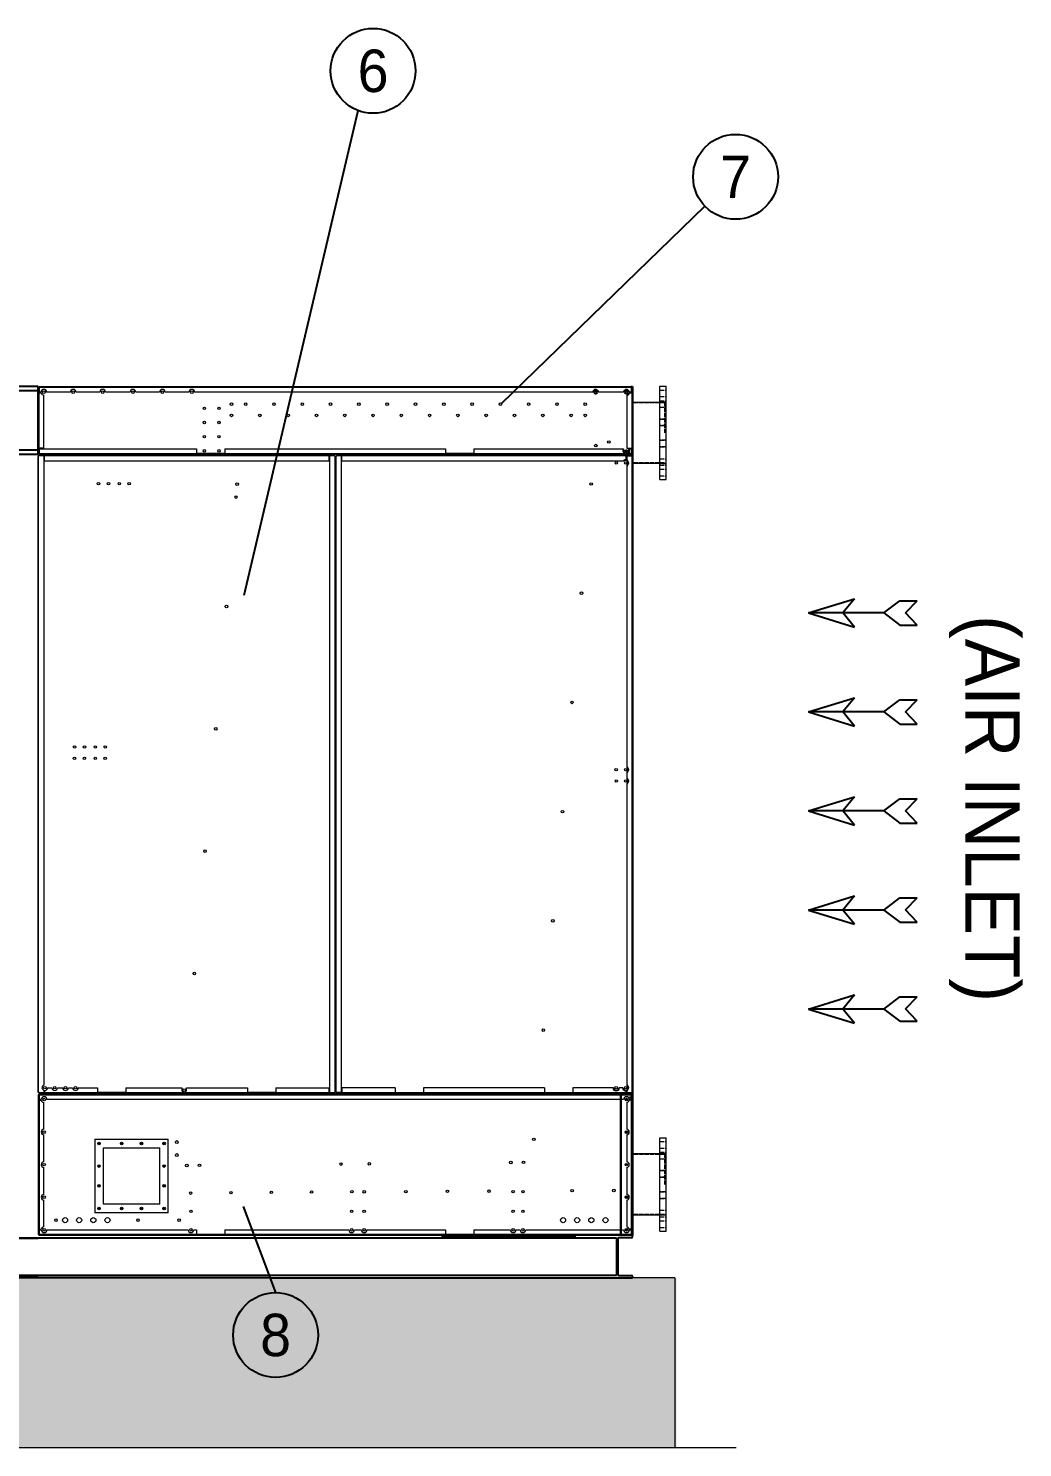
# Model space of a CAD drawing. Header units: millimetres. Extents: x 9986 to 39393, y 8440 to 29235.
# Drawn here: x 23227 to 26741, y 13747 to 18763 of the extents above; entities that cross this region are included whole.
import ezdxf
from ezdxf.enums import TextEntityAlignment as Align

# ---------------------------------------------------------------- set-up
doc = ezdxf.new("R2010")
doc.units = ezdxf.units.MM
doc.linetypes.add('DASHED', pattern=[15, 12, -3])
for name, color, linetype in [('냉각탑_dim', 1, 'Continuous'), ('냉각탑_text', 3, 'Continuous'), ('냉각탑_찬넬방진', 1, 'Continuous')]:
    doc.layers.add(name, color=color, linetype=linetype)
doc.styles.add('돋움', font='Dotum.ttf')

# ---------------------------------------------------------------- blocks, each defined once
blk = doc.blocks.new('화살표 IN OUT')
at = {"layer": '냉각탑_dim'}
for p, q in [((-322.7, 43), (-383.9, 43)), ((-343.1, 0.5), (-383.9, 43)), ((-383.9, -43), (-343.1, 0.5)), ((-266.4, 0), (-322.7, 43)), ((-266.4, 0), (-322.7, -43)), ((-266.4, 0), (0, 0)), ((-163.5, 50), (-121.5, 0)), ((0, 0), (-163.5, 50)), ((-163.5, -50), (-121.5, 0)), ((0, 0), (-163.5, -50)), ((-322.7, -43), (-383.9, -43))]:
    blk.add_line(p, q, dxfattribs=at)
blk = doc.blocks.new('5')
at = {"color": 7, "lineweight": 13, "ltscale": 1.25}
for p, q in [((878585.8, 402760.7), (878607.8, 402760.7)), ((878585.8, 402430.7), (878585.8, 402760.7)), ((878607.8, 402430.7), (878607.8, 402760.7)), ((878585.8, 402703.9), (878488.7, 402703.9)), ((878585.8, 402487.6), (878488.7, 402487.6)), ((878585.8, 402430.7), (878607.8, 402430.7))]:
    blk.add_line(p, q, dxfattribs=at)
at = {"color": 7, "linetype": 'DASHED', "lineweight": 13, "ltscale": 1.25}
for p, q in [((878585.8, 402747.3), (878607.8, 402747.3)), ((878585.8, 402747.3), (878607.8, 402747.3)), ((878585.8, 402724.3), (878607.8, 402724.3)), ((878585.8, 402724.3), (878607.8, 402724.3)), ((878602.8, 402701.9), (878488.7, 402701.9)), ((878585.8, 402709.8), (878607.8, 402709.8)), ((878585.8, 402709.8), (878607.8, 402709.8)), ((878607.8, 402704.7), (878585.8, 402704.7)), ((878602.8, 402703.9), (878585.8, 402703.9)), ((878585.8, 402686.8), (878607.8, 402686.8)), ((878585.8, 402686.8), (878607.8, 402686.8)), ((878602.8, 402703.9), (878602.8, 402595.7)), ((878607.8, 402644.8), (878585.8, 402644.8)), ((878585.8, 402644.8), (878607.8, 402644.8)), ((878607.8, 402621.8), (878585.8, 402621.8)), ((878585.8, 402621.8), (878607.8, 402621.8)), ((878607.8, 402569.7), (878585.8, 402569.7)), ((878585.8, 402569.7), (878607.8, 402569.7)), ((878607.8, 402546.7), (878585.8, 402546.7)), ((878585.8, 402546.7), (878607.8, 402546.7)), ((878602.8, 402489.6), (878488.7, 402489.6)), ((878585.8, 402504.7), (878607.8, 402504.7)), ((878585.8, 402504.7), (878607.8, 402504.7)), ((878602.8, 402487.6), (878585.8, 402487.6)), ((878607.8, 402486.7), (878585.8, 402486.7)), ((878585.8, 402481.7), (878607.8, 402481.7)), ((878585.8, 402481.7), (878607.8, 402481.7)), ((878585.8, 402467.2), (878607.8, 402467.2)), ((878585.8, 402467.2), (878607.8, 402467.2)), ((878585.8, 402444.2), (878607.8, 402444.2)), ((878585.8, 402444.2), (878607.8, 402444.2))]:
    blk.add_line(p, q, dxfattribs=at)
blk = doc.blocks.new('1')
for p, q in [((23261.8, 17497.2), (20861.8, 17497.2)), ((23261.8, 17497.2), (20861.8, 17497.2)), ((23265.8, 17482.2), (20876.8, 17482.2)), ((23261.8, 17497.2), (21963.8, 17497.2)), ((23261.8, 17497.2), (21963.8, 17497.2)), ((25361.8, 17497.2), (25361.8, 14497.2)), ((23261.8, 17257.2), (20861.8, 17257.2)), ((23261.8, 17272.2), (20876.8, 17272.2)), ((25136.8, 14496.3), (25136.8, 14494.7)), ((24686.8, 14494.7), (25136.8, 14494.7))]:
    blk.add_line(p, q)
at = {"color": 7, "lineweight": 35}
blk.add_line((23261.8, 17497.2), (23261.8, 17257.2), dxfattribs=at)
blk.add_line((23261.8, 17497.2), (23261.8, 17257.2), dxfattribs=at)
blk.add_line((23261.8, 17497.2), (23261.8, 17257.2), dxfattribs=at)
blk.add_line((23261.8, 17497.2), (23261.8, 17257.2), dxfattribs=at)
at = {"color": 7, "lineweight": 15}
for p, q in [((23263.8, 17493.7), (23261.8, 17493.7)), ((23261.8, 17493.7), (23261.8, 17475.2)), ((23261.8, 17475.2), (23265.3, 17475.2)), ((23261.8, 17475.2), (23261.8, 17279.2)), ((23263.8, 17471.7), (23261.8, 17471.7)), ((23263.8, 17462.7), (23261.8, 17462.7)), ((23263.8, 17475.2), (23263.8, 17493.7)), ((23265.3, 17493.7), (23263.8, 17493.7)), ((23263.8, 17279.2), (23263.8, 17475.2)), ((23265.3, 17493.7), (23265.3, 17497.2)), ((23265.3, 17497.2), (25358.3, 17497.2)), ((23265.3, 17495.2), (25358.3, 17495.2)), ((23265.3, 17493.7), (23265.3, 17477.2)), ((23271.8, 17477.2), (23265.3, 17477.2)), ((23265.3, 17475.2), (23272, 17475.2)), ((23281.8, 17279.2), (23281.8, 17467.2)), ((23375.8, 17477.2), (23291.8, 17477.2)), ((23355.3, 17497.2), (23355.3, 17495.2)), ((23368.3, 17497.2), (23368.3, 17495.2)), ((23479.8, 17477.2), (23395.8, 17477.2)), ((23402.8, 17497.2), (23402.8, 17495.2)), ((23420.8, 17497.2), (23420.8, 17495.2)), ((23448.8, 17497.2), (23448.8, 17495.2)), ((23466.8, 17497.2), (23466.8, 17495.2)), ((23586.8, 17477.2), (23499.8, 17477.2)), ((23690.8, 17477.2), (23606.8, 17477.2)), ((23794.8, 17477.2), (23710.8, 17477.2)), ((25221.8, 17477.2), (23814.8, 17477.2)), ((25156.8, 17497.2), (25156.8, 17495.2)), ((25174.8, 17497.2), (25174.8, 17495.2)), ((25202.8, 17497.2), (25202.8, 17495.2)), ((25220.8, 17497.2), (25220.8, 17495.2)), ((25330.8, 17477.2), (25241.7, 17477.2)), ((25255.3, 17497.2), (25255.3, 17495.2)), ((25268.3, 17497.2), (25268.3, 17495.2)), ((25341.8, 17466.3), (25341.8, 17279.2)), ((25358.3, 17477.2), (25350.7, 17477.2)), ((25350.7, 17475.2), (25358.3, 17475.2)), ((25358.3, 17493.7), (25358.3, 17497.2)), ((25358.3, 17477.2), (25358.3, 17493.7)), ((25358.3, 17493.7), (25359.8, 17493.7)), ((25361.8, 17475.2), (25358.3, 17475.2)), ((25359.8, 17493.7), (25359.8, 17475.2)), ((25361.8, 17493.7), (25359.8, 17493.7)), ((25359.8, 17475.2), (25359.8, 17279.2)), ((25361.8, 17471.7), (25359.8, 17471.7)), ((25361.8, 17462.7), (25359.8, 17462.7)), ((25361.8, 17475.2), (25361.8, 17493.7)), ((25361.8, 17279.2), (25361.8, 17475.2)), ((23263.8, 17381.7), (23261.8, 17381.7)), ((23263.8, 17372.7), (23261.8, 17372.7)), ((25361.8, 17381.7), (25359.8, 17381.7)), ((25361.8, 17372.7), (25359.8, 17372.7)), ((23263.8, 17291.7), (23261.8, 17291.7)), ((23263.8, 17282.7), (23261.8, 17282.7)), ((23261.8, 17279.2), (23265.3, 17279.2)), ((23261.8, 17279.2), (23261.8, 17260.7)), ((23261.8, 17260.7), (23263.8, 17260.7)), ((23263.8, 17260.7), (23263.8, 17279.2)), ((23265.3, 17260.7), (23263.8, 17260.7)), ((23283.4, 17255.2), (23264.9, 17255.2)), ((23264.9, 17255.2), (23264.9, 17253.6)), ((23281.8, 17279.2), (23265.3, 17279.2)), ((23265.3, 17277.2), (23821.8, 17277.2)), ((23265.3, 17277.2), (23265.3, 17260.7)), ((23265.3, 17260.7), (23265.3, 17257.2)), ((25336.4, 17259.2), (23265.3, 17259.2)), ((25358.3, 17257.2), (23265.3, 17257.2)), ((23282.3, 17255.2), (23282.3, 17253.6)), ((23283.4, 17252.1), (23283.4, 17255.2)), ((23283.4, 17255.2), (24290.2, 17255.2)), ((23283.8, 17257.2), (23283.8, 17259.2)), ((23289.8, 17257.2), (23289.8, 17259.2)), ((23291.3, 17255.2), (23291.3, 17253.6)), ((23482.3, 17255.2), (23482.3, 17253.6)), ((23483.8, 17257.2), (23483.8, 17259.2)), ((23489.8, 17257.2), (23489.8, 17259.2)), ((23491.3, 17255.2), (23491.3, 17253.6)), ((23682.3, 17255.2), (23682.3, 17253.6)), ((23683.8, 17257.2), (23683.8, 17259.2)), ((23689.8, 17257.2), (23689.8, 17259.2)), ((23691.3, 17255.2), (23691.3, 17253.6)), ((23821.8, 17277.2), (23821.8, 17260.7)), ((23921.8, 17260.7), (23821.8, 17260.7)), ((23882.3, 17255.2), (23882.3, 17253.6)), ((23883.8, 17257.2), (23883.8, 17259.2)), ((23889.8, 17257.2), (23889.8, 17259.2)), ((23891.3, 17255.2), (23891.3, 17253.6)), ((23921.8, 17277.2), (24701.8, 17277.2)), ((23921.8, 17277.2), (23921.8, 17260.7)), ((24082.3, 17255.2), (24082.3, 17253.6)), ((24083.8, 17257.2), (24083.8, 17259.2)), ((24089.8, 17257.2), (24089.8, 17259.2)), ((24091.3, 17255.2), (24091.3, 17253.6)), ((24282.3, 17255.2), (24282.3, 17253.6)), ((24283.8, 17257.2), (24283.8, 17259.2)), ((24289.8, 17257.2), (24289.8, 17259.2)), ((24290.2, 17252.1), (24290.2, 17255.2)), ((24308.7, 17255.2), (24290.2, 17255.2)), ((24291.3, 17255.2), (24291.3, 17253.6)), ((24308.7, 17253.6), (24308.7, 17255.2)), ((24316.9, 17255.2), (24316.9, 17253.6)), ((24335.4, 17255.2), (24316.9, 17255.2)), ((24333.3, 17255.2), (24333.3, 17253.6)), ((24334.8, 17257.2), (24334.8, 17259.2)), ((25340.2, 17255.2), (24335.4, 17255.2)), ((24335.4, 17255.2), (24335.4, 17252.1)), ((24340.8, 17257.2), (24340.8, 17259.2)), ((24342.3, 17255.2), (24342.3, 17253.6)), ((24533.3, 17255.2), (24533.3, 17253.6)), ((24534.8, 17257.2), (24534.8, 17259.2)), ((24540.8, 17257.2), (24540.8, 17259.2)), ((24542.3, 17255.2), (24542.3, 17253.6)), ((24701.8, 17277.2), (24701.8, 17260.7)), ((24801.8, 17260.7), (24701.8, 17260.7)), ((24733.3, 17255.2), (24733.3, 17253.6)), ((24734.8, 17257.2), (24734.8, 17259.2)), ((24740.8, 17257.2), (24740.8, 17259.2)), ((24742.3, 17255.2), (24742.3, 17253.6)), ((24801.8, 17277.2), (25330.8, 17277.2)), ((24801.8, 17277.2), (24801.8, 17260.7)), ((24933.3, 17255.2), (24933.3, 17253.6)), ((24934.8, 17257.2), (24934.8, 17259.2)), ((24940.8, 17257.2), (24940.8, 17259.2)), ((24942.3, 17255.2), (24942.3, 17253.6)), ((25133.3, 17255.2), (25133.3, 17253.6)), ((25134.8, 17257.2), (25134.8, 17259.2)), ((25140.8, 17257.2), (25140.8, 17259.2)), ((25142.3, 17255.2), (25142.3, 17253.6)), ((25333.3, 17255.2), (25333.3, 17253.6)), ((25334.8, 17257.2), (25334.8, 17259.2)), ((25358.7, 17255.2), (25340.2, 17255.2)), ((25340.2, 17255.2), (25340.2, 17252.1)), ((25340.8, 17257.2), (25340.8, 17258.2)), ((25341.8, 17279.2), (25358.3, 17279.2)), ((25342.3, 17255.2), (25342.3, 17253.6)), ((25358.3, 17259.2), (25345.1, 17259.2)), ((25350.8, 17277.2), (25358.3, 17277.2)), ((25361.8, 17279.2), (25358.3, 17279.2)), ((25358.3, 17260.7), (25358.3, 17277.2)), ((25358.3, 17260.7), (25358.3, 17257.2)), ((25358.3, 17260.7), (25359.8, 17260.7)), ((25358.7, 17253.6), (25358.7, 17255.2)), ((25361.8, 17291.7), (25359.8, 17291.7)), ((25361.8, 17282.7), (25359.8, 17282.7)), ((25359.8, 17279.2), (25359.8, 17260.7)), ((25359.8, 17260.7), (25361.8, 17260.7)), ((25361.8, 17260.7), (25361.8, 17279.2)), ((23261.8, 15002.3), (23261.8, 17252.1)), ((23264.9, 17252.1), (23261.8, 17252.1)), ((23261.8, 17231.7), (23263.4, 17231.7)), ((23261.8, 17222.7), (23263.4, 17222.7)), ((23263.4, 15002.3), (23263.4, 17252.1)), ((23264.9, 17253.6), (23283.4, 17253.6)), ((23264.9, 17252.1), (23264.9, 17253.6)), ((23281.8, 17252.1), (23264.9, 17252.1)), ((23281.8, 17252.1), (23281.8, 15028.6)), ((23283.4, 17253.6), (24290.2, 17253.6)), ((23283.4, 17252.1), (23283.4, 17235.2)), ((23283.4, 17235.2), (24290.2, 17235.2)), ((24290.2, 17253.6), (24308.7, 17253.6)), ((24290.2, 17235.2), (24290.2, 17252.1)), ((24308.7, 17252.1), (24291.8, 17252.1)), ((24291.8, 17252.1), (24291.8, 15002.3)), ((24308.7, 17252.1), (24308.7, 17253.6)), ((24308.7, 17252.1), (24311.8, 17252.1)), ((24310.2, 17252.1), (24310.2, 15002.3)), ((24311.8, 17230.2), (24310.2, 17230.2)), ((24311.8, 17224.2), (24310.2, 17224.2)), ((24311.8, 17252.1), (24311.8, 15002.3)), ((24313.8, 17252.1), (24313.8, 15002.3)), ((24313.8, 17252.1), (24316.9, 17252.1)), ((24313.8, 17231.7), (24315.4, 17231.7)), ((24313.8, 17222.7), (24315.4, 17222.7)), ((24315.4, 15002.3), (24315.4, 17252.1)), ((24316.9, 17252.1), (24316.9, 17253.6)), ((24316.9, 17253.6), (24335.4, 17253.6)), ((24333.8, 17252.1), (24316.9, 17252.1)), ((24333.8, 15002.3), (24333.8, 17252.1)), ((24335.4, 17253.6), (25340.2, 17253.6)), ((24335.4, 17235.2), (24335.4, 17252.1)), ((24335.4, 17235.2), (25332, 17235.2)), ((25340.2, 17253.6), (25358.7, 17253.6)), ((25340.2, 17237), (25340.2, 17252.1)), ((25341.8, 17252.1), (25358.7, 17252.1)), ((25341.8, 17252.1), (25341.8, 17236.5)), ((25341.8, 17218), (25341.8, 16152.5)), ((25358.7, 17252.1), (25358.7, 17253.6)), ((25361.8, 17252.1), (25358.7, 17252.1)), ((25360.2, 17252.1), (25360.2, 15002.3)), ((25360.2, 17231.7), (25361.8, 17231.7)), ((25360.2, 17222.7), (25361.8, 17222.7)), ((25361.8, 15002.3), (25361.8, 17252.1)), ((23261.8, 17011.7), (23263.4, 17011.7)), ((24311.8, 17010.2), (24310.2, 17010.2)), ((24311.8, 17004.2), (24310.2, 17004.2)), ((24313.8, 17011.7), (24315.4, 17011.7)), ((25360.2, 17011.7), (25361.8, 17011.7)), ((23261.8, 17002.7), (23263.4, 17002.7)), ((24313.8, 17002.7), (24315.4, 17002.7)), ((25360.2, 17002.7), (25361.8, 17002.7)), ((23261.8, 16791.7), (23263.4, 16791.7)), ((23261.8, 16782.7), (23263.4, 16782.7)), ((24311.8, 16790.2), (24310.2, 16790.2)), ((24311.8, 16784.2), (24310.2, 16784.2)), ((24313.8, 16791.7), (24315.4, 16791.7)), ((24313.8, 16782.7), (24315.4, 16782.7)), ((25360.2, 16791.7), (25361.8, 16791.7)), ((25360.2, 16782.7), (25361.8, 16782.7)), ((23261.8, 16571.7), (23263.4, 16571.7)), ((23261.8, 16562.7), (23263.4, 16562.7)), ((24311.8, 16570.2), (24310.2, 16570.2)), ((24311.8, 16564.2), (24310.2, 16564.2)), ((24313.8, 16571.7), (24315.4, 16571.7)), ((24313.8, 16562.7), (24315.4, 16562.7)), ((25360.2, 16571.7), (25361.8, 16571.7)), ((25360.2, 16562.7), (25361.8, 16562.7)), ((23261.8, 16351.7), (23263.4, 16351.7)), ((24313.8, 16351.7), (24315.4, 16351.7)), ((25360.2, 16351.7), (25361.8, 16351.7)), ((23261.8, 16342.7), (23263.4, 16342.7)), ((24311.8, 16350.2), (24310.2, 16350.2)), ((24311.8, 16344.2), (24310.2, 16344.2)), ((24313.8, 16342.7), (24315.4, 16342.7)), ((25360.2, 16342.7), (25361.8, 16342.7)), ((23261.8, 16131.7), (23263.4, 16131.7)), ((23261.8, 16122.7), (23263.4, 16122.7)), ((24311.8, 16130.2), (24310.2, 16130.2)), ((24311.8, 16124.2), (24310.2, 16124.2)), ((24313.8, 16131.7), (24315.4, 16131.7)), ((24313.8, 16122.7), (24315.4, 16122.7)), ((25341.8, 16134), (25341.8, 16112.5)), ((25360.2, 16131.7), (25361.8, 16131.7)), ((25360.2, 16122.7), (25361.8, 16122.7)), ((25341.8, 16094), (25341.8, 15028.5)), ((23261.8, 15911.7), (23263.4, 15911.7)), ((23261.8, 15902.7), (23263.4, 15902.7)), ((24311.8, 15910.2), (24310.2, 15910.2)), ((24311.8, 15904.2), (24310.2, 15904.2)), ((24313.8, 15911.7), (24315.4, 15911.7)), ((24313.8, 15902.7), (24315.4, 15902.7)), ((25360.2, 15911.7), (25361.8, 15911.7)), ((25360.2, 15902.7), (25361.8, 15902.7)), ((23261.8, 15691.7), (23263.4, 15691.7)), ((23261.8, 15682.7), (23263.4, 15682.7)), ((24311.8, 15690.2), (24310.2, 15690.2)), ((24311.8, 15684.2), (24310.2, 15684.2)), ((24313.8, 15691.7), (24315.4, 15691.7)), ((24313.8, 15682.7), (24315.4, 15682.7)), ((25360.2, 15691.7), (25361.8, 15691.7)), ((25360.2, 15682.7), (25361.8, 15682.7)), ((23261.8, 15471.7), (23263.4, 15471.7)), ((23261.8, 15462.7), (23263.4, 15462.7)), ((24311.8, 15470.2), (24310.2, 15470.2)), ((24311.8, 15464.2), (24310.2, 15464.2)), ((24313.8, 15471.7), (24315.4, 15471.7)), ((24313.8, 15462.7), (24315.4, 15462.7)), ((25360.2, 15471.7), (25361.8, 15471.7)), ((25360.2, 15462.7), (25361.8, 15462.7)), ((23261.8, 15251.7), (23263.4, 15251.7)), ((24311.8, 15250.2), (24310.2, 15250.2)), ((24313.8, 15251.7), (24315.4, 15251.7)), ((25360.2, 15251.7), (25361.8, 15251.7)), ((23261.8, 15242.7), (23263.4, 15242.7)), ((24311.8, 15244.2), (24310.2, 15244.2)), ((24313.8, 15242.7), (24315.4, 15242.7)), ((25360.2, 15242.7), (25361.8, 15242.7)), ((23261.8, 15031.7), (23263.4, 15031.7)), ((23261.8, 15022.7), (23263.4, 15022.7)), ((23264.9, 15002.3), (23261.8, 15002.3)), ((23264.9, 15002.3), (23281.8, 15002.3)), ((23264.9, 15002.3), (23264.9, 15000.8)), ((23264.9, 15000.8), (23264.9, 14999.2)), ((23283.4, 15000.8), (23264.9, 15000.8)), ((23264.9, 14999.2), (23283.4, 14999.2)), ((23281.8, 15009.9), (23281.8, 15002.3)), ((23282.3, 15000.8), (23282.3, 14999.2)), ((23283.4, 15009.4), (23283.4, 15002.3)), ((23283.4, 15002.3), (23283.4, 14999.2)), ((24290.2, 15000.8), (23283.4, 15000.8)), ((24290.2, 14999.2), (23283.4, 14999.2)), ((23291.3, 15000.8), (23291.3, 14999.2)), ((23295.2, 15019.2), (23310.2, 15019.2)), ((23330.2, 15019.2), (23348.6, 15019.2)), ((23368.6, 15019.2), (23383.6, 15019.2)), ((23403.6, 15019.2), (23471.8, 15019.2)), ((23471.8, 15019.2), (23471.8, 15002.3)), ((23571.8, 15002.3), (23471.8, 15002.3)), ((23482.3, 15000.8), (23482.3, 14999.2)), ((23491.3, 15000.8), (23491.3, 14999.2)), ((23571.8, 15019.2), (23571.8, 15002.3)), ((23571.8, 15019.2), (23769.7, 15019.2)), ((23682.3, 15000.8), (23682.3, 14999.2)), ((23691.3, 15000.8), (23691.3, 14999.2)), ((23769.7, 15019.2), (23769.7, 15010.6)), ((23785.7, 15010.6), (23785.7, 15019.2)), ((23785.7, 15019.2), (24001.8, 15019.2)), ((23882.3, 15000.8), (23882.3, 14999.2)), ((23891.3, 15000.8), (23891.3, 14999.2)), ((24001.8, 15019.2), (24001.8, 15002.3)), ((24101.8, 15002.3), (24001.8, 15002.3)), ((24082.3, 15000.8), (24082.3, 14999.2)), ((24091.3, 15000.8), (24091.3, 14999.2)), ((24101.8, 15019.2), (24101.8, 15002.3)), ((24101.8, 15019.2), (24290.2, 15019.2)), ((24282.3, 15000.8), (24282.3, 14999.2)), ((24290.2, 15002.3), (24290.2, 15019.2)), ((24290.2, 15002.3), (24290.2, 14999.2)), ((24308.7, 15000.8), (24290.2, 15000.8)), ((24290.2, 14999.2), (24308.7, 14999.2)), ((24291.3, 15000.8), (24291.3, 14999.2)), ((24291.8, 15002.3), (24308.7, 15002.3)), ((24308.7, 15002.3), (24308.7, 15000.8)), ((24308.7, 15002.3), (24311.8, 15002.3)), ((24308.7, 14999.2), (24308.7, 15000.8)), ((24311.8, 15030.2), (24310.2, 15030.2)), ((24311.8, 15024.2), (24310.2, 15024.2)), ((24313.8, 15031.7), (24315.4, 15031.7)), ((24313.8, 15022.7), (24315.4, 15022.7)), ((24313.8, 15002.3), (24316.9, 15002.3)), ((24333.8, 15002.3), (24316.9, 15002.3)), ((24316.9, 15002.3), (24316.9, 15000.8)), ((24316.9, 15000.8), (24316.9, 14999.2)), ((24335.4, 15000.8), (24316.9, 15000.8)), ((24316.9, 14999.2), (24335.4, 14999.2)), ((24333.3, 15000.8), (24333.3, 14999.2)), ((24523.8, 15019.2), (24335.4, 15019.2)), ((24335.4, 15019.2), (24335.4, 15002.3)), ((24335.4, 14999.2), (24335.4, 15002.3)), ((25340.2, 15000.8), (24335.4, 15000.8)), ((24335.4, 14999.2), (25340.2, 14999.2)), ((24342.3, 15000.8), (24342.3, 14999.2)), ((24523.8, 15019.2), (24523.8, 15002.3)), ((24523.8, 15002.3), (24623.8, 15002.3)), ((24533.3, 15000.8), (24533.3, 14999.2)), ((24542.3, 15000.8), (24542.3, 14999.2)), ((24623.8, 15019.2), (24623.8, 15002.3)), ((25051.8, 15019.2), (24623.8, 15019.2)), ((24733.3, 15000.8), (24733.3, 14999.2)), ((24742.3, 15000.8), (24742.3, 14999.2)), ((24933.3, 15000.8), (24933.3, 14999.2)), ((24942.3, 15000.8), (24942.3, 14999.2)), ((25051.8, 15019.2), (25051.8, 15002.3)), ((25051.8, 15002.3), (25151.8, 15002.3)), ((25133.3, 15000.8), (25133.3, 14999.2)), ((25142.3, 15000.8), (25142.3, 14999.2)), ((25151.8, 15019.2), (25151.8, 15002.3)), ((25294.8, 15019.2), (25151.8, 15019.2)), ((25328, 15019.2), (25314.8, 15019.2)), ((25333.3, 15000.8), (25333.3, 14999.2)), ((25340.2, 15009.5), (25340.2, 15002.3)), ((25340.2, 14999.2), (25340.2, 15002.3)), ((25358.7, 15000.8), (25340.2, 15000.8)), ((25340.2, 14999.2), (25358.7, 14999.2)), ((25341.8, 15010), (25341.8, 15002.3)), ((25341.8, 15002.3), (25358.7, 15002.3)), ((25342.3, 15000.8), (25342.3, 14999.2)), ((25361.8, 15002.3), (25358.7, 15002.3)), ((25358.7, 15002.3), (25358.7, 15000.8)), ((25358.7, 14999.2), (25358.7, 15000.8)), ((25360.2, 15031.7), (25361.8, 15031.7)), ((25360.2, 15022.7), (25361.8, 15022.7)), ((25319.8, 14993.7), (25321.8, 14993.7)), ((25323.3, 14993.7), (25319.8, 14993.7)), ((25319.8, 14500.7), (25319.8, 14993.7)), ((25321.8, 14993.7), (25323.3, 14993.7)), ((25321.8, 14993.7), (25321.8, 14500.7)), ((25358.3, 14997.2), (25323.3, 14997.2)), ((25358.3, 14995.2), (25323.3, 14995.2)), ((25358.3, 14993.7), (25323.3, 14993.7)), ((25323.3, 14993.7), (25358.3, 14993.7)), ((25358.3, 14993.7), (25358.3, 14975.2)), ((25358.3, 14993.7), (25358.3, 14975.2)), ((25358.3, 14975.2), (25361.8, 14975.2)), ((25358.3, 14975.2), (25359.8, 14975.2)), ((25359.8, 14977.2), (25359.8, 14993.7)), ((25361.8, 14987.2), (25359.8, 14987.2)), ((25361.8, 14987.2), (25359.8, 14987.2)), ((25361.8, 14987.2), (25359.8, 14987.2)), ((25361.8, 14987.2), (25359.8, 14987.2)), ((25361.8, 14987.2), (25359.8, 14987.2)), ((25361.8, 14987.2), (25359.8, 14987.2)), ((25361.8, 14987.2), (25359.8, 14987.2)), ((25361.8, 14987.2), (25359.8, 14987.2)), ((25361.8, 14987.2), (25359.8, 14987.2)), ((25361.8, 14981.2), (25359.8, 14981.2)), ((25361.8, 14981.2), (25359.8, 14981.2)), ((25361.8, 14981.2), (25359.8, 14981.2)), ((25361.8, 14981.2), (25359.8, 14981.2)), ((25361.8, 14981.2), (25359.8, 14981.2)), ((25361.8, 14981.2), (25359.8, 14981.2)), ((25361.8, 14981.2), (25359.8, 14981.2)), ((25361.8, 14981.2), (25359.8, 14981.2)), ((25361.8, 14981.2), (25359.8, 14981.2)), ((25359.8, 14977.2), (25361.8, 14977.2)), ((25359.8, 14975.2), (25361.8, 14975.2)), ((25359.8, 14975.2), (25359.8, 14666.2)), ((25359.8, 14975.2), (25359.8, 14519.2)), ((25361.8, 14977.2), (25361.8, 14993.7)), ((25361.8, 14666.2), (25361.8, 14975.2)), ((25361.8, 14975.2), (25361.8, 14519.2)), ((23461.8, 14837.2), (23721.8, 14837.2)), ((23461.8, 14837.2), (23461.8, 14577.2)), ((23721.8, 14577.2), (23721.8, 14837.2)), ((25321.8, 14660.7), (25319.8, 14660.7)), ((25321.8, 14660.7), (25319.8, 14660.7)), ((25321.8, 14660.7), (25319.8, 14660.7)), ((25321.8, 14660.7), (25319.8, 14660.7)), ((25321.8, 14660.7), (25319.8, 14660.7)), ((25321.8, 14660.7), (25319.8, 14660.7)), ((25321.8, 14660.7), (25319.8, 14660.7)), ((25321.8, 14660.7), (25319.8, 14660.7)), ((25321.8, 14660.7), (25319.8, 14660.7)), ((25321.8, 14660.7), (25319.8, 14660.7)), ((25321.8, 14660.7), (25319.8, 14660.7)), ((25321.8, 14660.7), (25319.8, 14660.7)), ((25321.8, 14660.7), (25319.8, 14660.7)), ((25321.8, 14660.7), (25319.8, 14660.7)), ((25321.8, 14660.7), (25319.8, 14660.7)), ((25321.8, 14660.7), (25319.8, 14660.7)), ((25321.8, 14660.7), (25319.8, 14660.7)), ((25321.8, 14660.7), (25319.8, 14660.7)), ((25321.8, 14651.7), (25319.8, 14651.7)), ((25321.8, 14651.7), (25319.8, 14651.7)), ((25321.8, 14651.7), (25319.8, 14651.7)), ((25321.8, 14651.7), (25319.8, 14651.7)), ((25321.8, 14651.7), (25319.8, 14651.7)), ((25321.8, 14651.7), (25319.8, 14651.7)), ((25321.8, 14651.7), (25319.8, 14651.7)), ((25321.8, 14651.7), (25319.8, 14651.7)), ((25321.8, 14651.7), (25319.8, 14651.7)), ((25321.8, 14651.7), (25319.8, 14651.7)), ((25321.8, 14651.7), (25319.8, 14651.7)), ((25321.8, 14651.7), (25319.8, 14651.7)), ((25321.8, 14651.7), (25319.8, 14651.7)), ((25321.8, 14651.7), (25319.8, 14651.7)), ((25321.8, 14651.7), (25319.8, 14651.7)), ((25321.8, 14651.7), (25319.8, 14651.7)), ((25321.8, 14651.7), (25319.8, 14651.7)), ((25321.8, 14651.7), (25319.8, 14651.7)), ((25361.8, 14666.2), (25359.8, 14666.2)), ((25361.8, 14666.2), (25359.8, 14666.2)), ((25361.8, 14666.2), (25359.8, 14666.2)), ((25361.8, 14666.2), (25359.8, 14666.2)), ((25359.8, 14656.2), (25359.8, 14666.2)), ((25359.8, 14646.2), (25359.8, 14656.2)), ((25361.8, 14656.2), (25361.8, 14666.2)), ((25361.8, 14646.2), (25361.8, 14656.2)), ((25361.8, 14646.2), (25359.8, 14646.2)), ((25361.8, 14646.2), (25359.8, 14646.2)), ((25359.8, 14646.2), (25359.8, 14519.2)), ((25361.8, 14646.2), (25359.8, 14646.2)), ((25361.8, 14646.2), (25359.8, 14646.2)), ((25361.8, 14519.2), (25361.8, 14646.2)), ((23721.8, 14577.2), (23461.8, 14577.2)), ((25323.3, 14500.7), (25319.8, 14500.7)), ((25319.8, 14500.7), (25321.8, 14500.7)), ((25321.8, 14500.7), (25323.3, 14500.7)), ((25323.3, 14500.7), (25358.3, 14500.7)), ((25358.3, 14500.7), (25323.3, 14500.7)), ((25358.3, 14499.2), (25323.3, 14499.2)), ((25358.3, 14497.2), (25323.3, 14497.2)), ((25358.3, 14519.2), (25361.8, 14519.2)), ((25358.3, 14519.2), (25359.8, 14519.2)), ((25358.3, 14519.2), (25358.3, 14500.7)), ((25358.3, 14519.2), (25358.3, 14500.7)), ((25359.8, 14519.2), (25361.8, 14519.2)), ((25359.8, 14517.2), (25361.8, 14517.2)), ((25359.8, 14517.2), (25359.8, 14500.7)), ((25361.8, 14517.2), (25361.8, 14500.7))]:
    blk.add_line(p, q, dxfattribs=at)
at = {"lineweight": 5}
blk.add_line((25361.8, 17497.2), (25357.7, 17497.2), dxfattribs=at)
at = {"color": 7, "lineweight": 13, "ltscale": 0.002813}
blk.add_line((23261.8, 17310.1), (23261.8, 17309.2), dxfattribs=at)
at = {"color": 7}
for p, q in [((25330.8, 17268.2), (25330.8, 17277.2)), ((25350.8, 17268.2), (25350.8, 17277.2))]:
    blk.add_line(p, q, dxfattribs=at)
at = {"color": 7, "lineweight": 13, "ltscale": 0.13159}
blk.add_line((25289.8, 14999.2), (25353, 14999.2), dxfattribs=at)
at = {"color": 7, "lineweight": 13, "ltscale": 0.038542}
for p, q in [((23261.8, 14993.7), (23261.8, 14975.2)), ((23263.8, 14975.2), (23263.8, 14993.7)), ((25358.3, 14975.2), (25358.3, 14993.7)), ((25359.8, 14993.7), (25359.8, 14975.2)), ((25361.8, 14975.2), (25361.8, 14993.7)), ((23261.8, 14519.2), (23261.8, 14500.7)), ((23263.8, 14500.7), (23263.8, 14519.2)), ((25358.3, 14500.7), (25358.3, 14519.2)), ((25359.8, 14519.2), (25359.8, 14500.7)), ((25361.8, 14500.7), (25361.8, 14519.2))]:
    blk.add_line(p, q, dxfattribs=at)
at = {"color": 7, "lineweight": 13, "ltscale": 0.004167}
for p, q in [((23263.8, 14993.7), (23261.8, 14993.7)), ((23265.3, 14977.2), (23265.3, 14975.2)), ((25361.8, 14993.7), (25359.8, 14993.7)), ((23261.8, 14500.7), (23263.8, 14500.7)), ((23265.3, 14519.2), (23265.3, 14517.2)), ((25359.8, 14500.7), (25361.8, 14500.7))]:
    blk.add_line(p, q, dxfattribs=at)
at = {"color": 7, "lineweight": 13}
for p, q in [((23261.8, 14975.2), (23261.8, 14519.2)), ((23265.3, 14997.2), (25358.3, 14997.2)), ((23265.3, 14993.7), (25358.3, 14993.7)), ((23265.3, 14975.2), (23265.3, 14519.2)), ((25330.8, 14977.2), (23292.8, 14977.2)), ((25358.3, 14519.2), (25358.3, 14975.2)), ((25361.8, 14519.2), (25361.8, 14975.2)), ((23821.8, 14500.7), (23265.3, 14500.7)), ((25358.3, 14497.2), (23265.3, 14497.2)), ((23292.8, 14517.2), (23791.8, 14517.2)), ((23921.8, 14517.2), (24359.8, 14517.2)), ((24701.8, 14500.7), (23921.8, 14500.7)), ((24423.8, 14517.2), (24701.8, 14517.2)), ((25358.3, 14500.7), (24801.8, 14500.7)), ((24985.3, 14517.2), (25330.8, 14517.2))]:
    blk.add_line(p, q, dxfattribs=at)
at = {"color": 7, "lineweight": 13, "ltscale": 0.007292}
for p, q in [((23261.8, 14975.2), (23265.3, 14975.2)), ((23265.3, 14993.7), (23265.3, 14997.2)), ((25358.3, 14993.7), (25358.3, 14997.2)), ((25361.8, 14975.2), (25358.3, 14975.2)), ((23261.8, 14519.2), (23265.3, 14519.2)), ((23265.3, 14500.7), (23265.3, 14497.2)), ((25361.8, 14519.2), (25358.3, 14519.2)), ((25358.3, 14500.7), (25358.3, 14497.2))]:
    blk.add_line(p, q, dxfattribs=at)
at = {"color": 7, "lineweight": 13, "ltscale": 0.003125}
for p, q in [((23265.3, 14993.7), (23263.8, 14993.7)), ((25358.3, 14993.7), (25359.8, 14993.7)), ((23265.3, 14500.7), (23263.8, 14500.7)), ((25358.3, 14500.7), (25359.8, 14500.7))]:
    blk.add_line(p, q, dxfattribs=at)
at = {"color": 7, "lineweight": 13, "ltscale": 0.034375}
for p, q in [((23265.3, 14993.7), (23265.3, 14977.2)), ((25358.3, 14977.2), (25358.3, 14993.7)), ((23265.3, 14517.2), (23265.3, 14500.7)), ((23821.8, 14517.2), (23821.8, 14500.7)), ((23921.8, 14517.2), (23921.8, 14500.7)), ((24701.8, 14517.2), (24701.8, 14500.7)), ((24801.8, 14517.2), (24801.8, 14500.7)), ((25358.3, 14500.7), (25358.3, 14517.2))]:
    blk.add_line(p, q, dxfattribs=at)
at = {"color": 7, "lineweight": 13, "ltscale": 0.015625}
for p, q in [((23272.8, 14977.2), (23265.3, 14977.2)), ((25358.3, 14977.2), (25350.8, 14977.2)), ((23265.3, 14517.2), (23272.8, 14517.2)), ((25350.8, 14517.2), (25358.3, 14517.2))]:
    blk.add_line(p, q, dxfattribs=at)
at = {"color": 7, "lineweight": 13, "ltscale": 0.016046}
for p, q in [((23265.3, 14975.2), (23273, 14975.2)), ((25358.3, 14975.2), (25350.6, 14975.2)), ((23265.3, 14519.2), (23273, 14519.2)), ((25358.3, 14519.2), (25350.6, 14519.2))]:
    blk.add_line(p, q, dxfattribs=at)
at = {"color": 7, "lineweight": 13, "ltscale": 0.198126}
for p, q in [((23281.8, 14872.2), (23281.8, 14967.3)), ((25341.8, 14967.3), (25341.8, 14872.2)), ((23281.8, 14757.2), (23281.8, 14852.3)), ((25341.8, 14852.3), (25341.8, 14757.2)), ((23281.8, 14642.2), (23281.8, 14737.3)), ((25341.8, 14737.3), (25341.8, 14642.2)), ((23281.8, 14527.2), (23281.8, 14622.3)), ((25341.8, 14622.3), (25341.8, 14527.2))]:
    blk.add_line(p, q, dxfattribs=at)
at = {"color": 6}
blk.add_line((25361.8, 14984.2), (25351.6, 14984.2), dxfattribs=at)
at = {"color": 7, "lineweight": 13, "ltscale": 0.416667}
for p, q in [((23491.8, 14807.2), (23491.8, 14607.2)), ((23491.8, 14807.2), (23691.8, 14807.2)), ((23691.8, 14607.2), (23691.8, 14807.2)), ((23691.8, 14607.2), (23491.8, 14607.2))]:
    blk.add_line(p, q, dxfattribs=at)
at = {"color": 7, "lineweight": 13, "ltscale": 0.020833}
blk.add_line((23811.8, 14517.2), (23821.8, 14517.2), dxfattribs=at)
at = {"color": 7, "lineweight": 13, "ltscale": 0.208333}
for p, q in [((23921.8, 14500.7), (23821.8, 14500.7)), ((23921.8, 14500.7), (23821.8, 14500.7)), ((24801.8, 14500.7), (24701.8, 14500.7)), ((24801.8, 14500.7), (24701.8, 14500.7))]:
    blk.add_line(p, q, dxfattribs=at)
at = {"color": 7, "lineweight": 13, "ltscale": 0.05}
blk.add_line((24379.8, 14517.2), (24403.8, 14517.2), dxfattribs=at)
at = {"color": 7, "lineweight": 13, "ltscale": 0.267708}
blk.add_line((24801.8, 14517.2), (24930.3, 14517.2), dxfattribs=at)
at = {"color": 7, "lineweight": 13, "ltscale": 0.03125}
blk.add_line((24950.3, 14517.2), (24965.3, 14517.2), dxfattribs=at)
at = {"ltscale": 500}
for p, q in [((25160.2, 14496.3), (25136.8, 14496.3)), ((25161.8, 14494.7), (25136.8, 14494.7))]:
    blk.add_line(p, q, dxfattribs=at)
at = {"color": 7, "lineweight": 15}
for centre, radius in [((23281.8, 17477.2), 4.5), ((23385.8, 17477.2), 4.5), ((23489.8, 17477.2), 4.5), ((23596.8, 17477.2), 4.5), ((23700.8, 17477.2), 4.5), ((23804.8, 17477.2), 4.5), ((23849.3, 17420.2), 4.5), ((23900.8, 17420.2), 4.5), ((23945.3, 17435.2), 4.5), ((23995.3, 17435.2), 4.5), ((24095.3, 17435.2), 4.5), ((24195.3, 17435.2), 4.5), ((24295.3, 17435.2), 4.5), ((24395.3, 17435.2), 4.5), ((24495.3, 17435.2), 4.5), ((24595.3, 17435.2), 4.5), ((24695.3, 17435.2), 4.5), ((24795.3, 17435.2), 4.5), ((24895.3, 17435.2), 4.5), ((24995.3, 17435.2), 4.5), ((25095.3, 17435.2), 4.5), ((25195.3, 17435.2), 4.5), ((23849.3, 17370.2), 4.5), ((23900.8, 17370.2), 4.5), ((23945.3, 17395.2), 4.5), ((24045.3, 17395.2), 4.5), ((24145.3, 17395.2), 4.5), ((24245.3, 17395.2), 4.5), ((24345.3, 17395.2), 4.5), ((24445.3, 17395.2), 4.5), ((24545.3, 17395.2), 4.5), ((24645.3, 17395.2), 4.5), ((24745.3, 17395.2), 4.5), ((24845.3, 17395.2), 4.5), ((24945.3, 17395.2), 4.5), ((25045.3, 17395.2), 4.5), ((25145.3, 17395.2), 4.5), ((25195.3, 17395.2), 4.5), ((23849.3, 17320.2), 4.5), ((23900.8, 17320.2), 4.5), ((25278.8, 17301.5), 4.5), ((23849.3, 17270.2), 4.5), ((23900.8, 17270.2), 4.5), ((25232.9, 17288.6), 4.5), ((23475.2, 17154.2), 4.5), ((23510.2, 17154.2), 4.5), ((23548.6, 17154.2), 4.5), ((23583.6, 17154.2), 4.5), ((23965.1, 17152.4), 4.5), ((25216, 17152.9), 4.5), ((23961.1, 17106.6), 4.5), ((25182.2, 16766.9), 4.5), ((23927.3, 16720.1), 4.5), ((25148.5, 16380.9), 4.5), ((23889.4, 16287.7), 4.5), ((23390.6, 16223.2), 4.5), ((23425.6, 16223.2), 4.5), ((23464, 16223.2), 4.5), ((23499, 16223.2), 4.5), ((23390.3, 16183.2), 4.5), ((23425.3, 16183.2), 4.5), ((23463.7, 16183.2), 4.5), ((23498.7, 16183.2), 4.5), ((25114.7, 15994.9), 4.5), ((23851.6, 15855.4), 4.5), ((25080.9, 15608.8), 4.5), ((23813.8, 15423), 4.5), ((25047.1, 15222.8), 4.5), ((23285.2, 15019.2), 4.5), ((23320.2, 15019.2), 4.5), ((23358.6, 15019.2), 4.5), ((23393.6, 15019.2), 4.5), ((23777.7, 15010.6), 4.5), ((25340.8, 14977.2), 3), ((25340.8, 14862.2), 3), ((23476.8, 14822.2), 4.5), ((23556.8, 14822.2), 4.5), ((23626.8, 14822.2), 4.5), ((23706.8, 14822.2), 4.5), ((23476.8, 14742.2), 4.5), ((23706.8, 14742.2), 4.5), ((25340.8, 14747.2), 3), ((23476.8, 14672.2), 4.5), ((23706.8, 14672.2), 4.5), ((23476.8, 14592.2), 4.5), ((23556.8, 14592.2), 4.5), ((23626.8, 14592.2), 4.5), ((23706.8, 14592.2), 4.5), ((25340.8, 14632.2), 3), ((25340.8, 14517.2), 3)]:
    blk.add_circle(centre, radius, dxfattribs=at)
for centre in [(25231.8, 17476.2), (25340.8, 17476.2), (25340.8, 17268.2)]:
    blk.add_circle(centre, 4.5)
at = {"color": 7, "lineweight": 13}
for centre, radius in [((25305, 17227.2), 4.5), ((25338, 17227.2), 4.5), ((25304.8, 16143.2), 4.5), ((25305, 16103.2), 4.5), ((25338, 16143.2), 4.5), ((25338, 16103.2), 4.5), ((25304.8, 15019.2), 4.5), ((25338, 15019.2), 4.5), ((23282.8, 14977.2), 4.5), ((25340.8, 14977.2), 4.5), ((23282.8, 14862.2), 4.5), ((25340.8, 14862.2), 4.5), ((23476.8, 14822.2), 3), ((23556.8, 14822.2), 3), ((23626.8, 14822.2), 3), ((23706.8, 14822.2), 3), ((23751.8, 14827.2), 5), ((25013.4, 14836.8), 4.5), ((23282.8, 14747.2), 4.5), ((23751.8, 14781.2), 5), ((23787.1, 14744.3), 4.5), ((23832.1, 14744.7), 4.5), ((24332.1, 14749.3), 4.5), ((24432.1, 14750.3), 4.5), ((24932.1, 14754.9), 4.5), ((24977.1, 14755.3), 4.5), ((25340.8, 14747.2), 4.5), ((23476.8, 14742.2), 3), ((23706.8, 14742.2), 3), ((23476.8, 14672.2), 3), ((23706.8, 14672.2), 3), ((23800.8, 14646.8), 4.5), ((23943.2, 14648.4), 4.5), ((24085.7, 14649.6), 4.5), ((24228.2, 14650.8), 4.5), ((24370.7, 14651.9), 4.5), ((24414.3, 14651.3), 4.5), ((24561.3, 14652), 4.5), ((24708.2, 14652.8), 4.5), ((24855.2, 14653.6), 4.5), ((24940.3, 14651.7), 4.5), ((24975.3, 14651.7), 4.5), ((25149.2, 14655.2), 4.5), ((25296.2, 14656), 4.5), ((23282.8, 14632.2), 4.5), ((25340.8, 14632.2), 4.5), ((23324.8, 14551.2), 4.5), ((23356.8, 14551.2), 9), ((23406.8, 14551.2), 9), ((23456.8, 14551.2), 9), ((23476.8, 14592.2), 3), ((23506.8, 14551.2), 9), ((23556.8, 14592.2), 3), ((23614.8, 14551.2), 4.5), ((23626.8, 14592.2), 3), ((23706.8, 14592.2), 3), ((23759.8, 14551.2), 4.5), ((23801.8, 14582.2), 4.5), ((24369.8, 14582.2), 4.5), ((24413.8, 14582.2), 4.5), ((24940.3, 14582.2), 4.5), ((24975.3, 14582.2), 4.5), ((25116.8, 14551.2), 9), ((25166.8, 14551.2), 9), ((25216.8, 14551.2), 9), ((25266.8, 14551.2), 9), ((23282.8, 14517.2), 4.5), ((23801.8, 14517.2), 4.5), ((24369.8, 14517.2), 4.5), ((24413.8, 14517.2), 4.5), ((24940.3, 14517.2), 4.5), ((24975.3, 14517.2), 4.5), ((25340.8, 14517.2), 4.5)]:
    blk.add_circle(centre, radius, dxfattribs=at)
at = {"color": 7, "lineweight": 15}
for centre, radius, start, end in [((23281.8, 17477.2), 10, 0, 180), ((23281.8, 17477.2), 10, 191.5372, 270), ((23385.8, 17477.2), 10, 0, 180), ((23489.8, 17477.2), 10, 0, 180), ((23596.8, 17477.2), 10, 0, 180), ((23700.8, 17477.2), 10, 0, 180), ((23804.8, 17477.2), 10, 0, 180), ((23285.2, 15019.2), 10, 110.4057, 249.5943), ((23285.2, 15019.2), 10, 259.1251, 0), ((23320.2, 15019.2), 10, 180, 0), ((23358.6, 15019.2), 10, 180, 0), ((23393.6, 15019.2), 10, 180, 0), ((23777.7, 15010.6), 8, 180, 0), ((25323.3, 14993.7), 3.5, 90, 180), ((25323.3, 14993.7), 1.5, 90, 180), ((25358.3, 14993.7), 3.5, 0, 90), ((25358.3, 14993.7), 1.5, 0, 90), ((25323.3, 14500.7), 3.5, 180, 270), ((25323.3, 14500.7), 1.5, 180, 270), ((25358.3, 14500.7), 1.5, 270, 0), ((25358.3, 14500.7), 3.5, 270, 0)]:
    blk.add_arc(centre, radius, start, end, dxfattribs=at)
at = {"color": 7}
for centre, start, end in [((25231.8, 17476.2), 5.7392, 174.2608), ((25340.8, 17476.2), 5.7392, 174.2608), ((25340.8, 17476.2), 275.7392, 354.2608), ((25340.8, 17268.2), 180, 0), ((25338, 17227.2), 77.6353, 126.8703), ((25338, 17227.2), 291.9707, 68.0293), ((25338, 16143.2), 291.9707, 68.0293), ((25338, 16103.2), 291.9707, 68.0293), ((25304.8, 15019.2), 180, 0), ((25338, 15019.2), 180, 282.3647), ((25338, 15019.2), 291.9707, 68.0293)]:
    blk.add_arc(centre, 10, start, end, dxfattribs=at)
at = {"color": 7, "lineweight": 13}
for centre, start, end in [((23282.8, 14977.2), 0, 180), ((23282.8, 14977.2), 191.537, 264.2608), ((25340.8, 14977.2), 0, 180), ((25340.8, 14977.2), 275.7392, 348.463), ((23282.8, 14862.2), 95.7392, 264.2608), ((25340.8, 14862.2), 275.7392, 84.2608), ((23282.8, 14747.2), 95.7392, 264.2608), ((25340.8, 14747.2), 275.7392, 84.2608), ((23282.8, 14632.2), 95.7392, 264.2608), ((25340.8, 14632.2), 275.7392, 84.2608), ((23282.8, 14517.2), 180, 0), ((23282.8, 14517.2), 95.7392, 168.463), ((23801.8, 14517.2), 180, 0), ((24369.8, 14517.2), 180, 0), ((24413.8, 14517.2), 180, 0), ((24940.3, 14517.2), 180, 0), ((24975.3, 14517.2), 180, 0), ((25340.8, 14517.2), 180, 0), ((25340.8, 14517.2), 11.537, 84.2608)]:
    blk.add_arc(centre, 10, start, end, dxfattribs=at)
at = {"layer": '냉각탑_찬넬방진', "ltscale": 150}
for p, q in [((25361.8, 14492.2), (25361.8, 14497.2)), ((20911.3, 14488), (23261.8, 14488)), ((22561.8, 14488.8), (25305.3, 14488.8)), ((25305.3, 14488.8), (25305.3, 14355.6)), ((25310.9, 14485.4), (25310.9, 14359)), ((25358.4, 14488.8), (25314.3, 14488.8)), ((24081.2, 14347.2), (20861.8, 14347.2)), ((23261.8, 14354.9), (20918.2, 14354.9)), ((25305.3, 14355.6), (22561.8, 14355.6)), ((24081.2, 14347.2), (25361.8, 14347.2)), ((25314.3, 14355.6), (25358.4, 14355.6)), ((25361.8, 14352.2), (25361.8, 14347.2))]:
    blk.add_line(p, q, dxfattribs=at)
for centre, start, end in [((25314.3, 14485.4), 90, 180), ((25358.4, 14492.2), 270, 0), ((25314.3, 14359), 180, 270), ((25358.4, 14352.2), 0, 90)]:
    blk.add_arc(centre, 3.39, start, end, dxfattribs=at)
at = {"lineweight": 5}
for p in [(-853126.9, -385262.5), (-853126.9, -387918.5)]:
    blk.add_blockref('5', p, dxfattribs=at)

msp = doc.modelspace()

# ---------------------------------------------------------------- hatches: boundary and pattern name
h = msp.add_hatch()
h.set_pattern_fill('AR-CONC', color=4)
h.set_pattern_definition([(50, (-850724.36, -333992.7), (182.18467, -15.939086), [19.05, -209.55]), (355, (-850724.36, -333992.7), (-35.24342, 191.056845), [15.24, -167.640584]), (100.451445, (-850709.18, -333994.03), (146.941247, 175.117752), [16.19001, -178.090245]), (46.1842, (-850724.36, -333941.9), (271.07904, -42.04233), [28.575, -314.325]), (96.635558, (-850701.77, -333945.4), (237.404134, 247.426125), [24.28502, -267.13561]), (351.18415, (-850724.36, -333941.9), (237.40413, 247.426125), [22.85997, -251.45973]), (21, (-850698.96, -333954.6), (151.614391, -102.265198), [19.05, -209.55]), (326, (-850698.96, -333954.6), (61.80203, 184.187966), [15.24, -167.64]), (71.451445, (-850686.33, -333963.13), (213.41642, 81.92277), [16.19001, -178.089938]), (37.5, (-850724.363, -333992.705), (3.0886033, 84.555039), [0, -165.608, 0, -170.18, 0, -168.275]), (7.5, (-850724.36, -333992.705), (66.8196625, 100.180575), [0, -97.028, 0, -161.798, 0, -64.135]), (327.5, (-850781.005, -333992.705), (135.590595, -5.728744), [0, -63.5, 0, -198.12, 0, -262.89]), (317.5, (-850806.4, -333992.7), (148.129181, 25.426491), [0, -82.55, 0, -131.572, 0, -186.69])])
h.paths.add_polyline_path([(25517.8, 14347.2), (20717.8, 14347.2), (20717.8, 13747.2), (25517.8, 13747.2)])

# ---------------------------------------------------------------- linework, layer by layer
at = {"lineweight": 5}
for p, q in [((25511.8, 14347.2), (20714.8, 14347.2)), ((25511.8, 14347.2), (25511.8, 13747.2)), ((20504.3, 13747.2), (25728.1, 13747.2))]:
    msp.add_line(p, q, dxfattribs=at)
at = {"layer": '냉각탑_dim', "linetype": 'ByBlock', "lineweight": -2, "elevation": 0}
for points in [[(23990.3, 16760.4), (24392.7, 18472.7)], [(24898.9, 17437.9), (25618.1, 18134.8)]]:
    msp.add_lwpolyline(points, dxfattribs=at)
at = {"layer": '냉각탑_dim', "linetype": 'ByBlock', "lineweight": -2}
msp.add_lwpolyline([(23985.9, 14599.3), (24100.9, 14295.2)], dxfattribs=at)
for centre in [(24445.5, 18613.1), (25726.6, 18238.5), (24100.9, 14145.2)]:
    msp.add_circle(centre, 150, dxfattribs=at)

# ---------------------------------------------------------------- block references
msp.add_blockref('1', (0, 0))
at = {"layer": '냉각탑_dim', "xscale": -1}
for p in [(25983.9, 16697.2), (25983.9, 16347.2), (25983.9, 15997.2), (25983.9, 15647.2), (25983.9, 15297.2)]:
    msp.add_blockref('화살표 IN OUT', p, dxfattribs=at)

# ---------------------------------------------------------------- texts
at = {"layer": '냉각탑_text', "style": '돋움'}
for s, p in [('6', (24445.5, 18613.1)), ('7', (25726.6, 18238.5)), ('8', (24100.9, 14145.4))]:
    msp.add_text(s, height=150, dxfattribs=at).set_placement(p, align=Align.MIDDLE_CENTER)
msp.add_text('(AIR INLET)', height=192, rotation=270, dxfattribs=at).set_placement((26634.8, 16005.8), align=Align.MIDDLE_CENTER)

doc.saveas('drawing.dxf')
